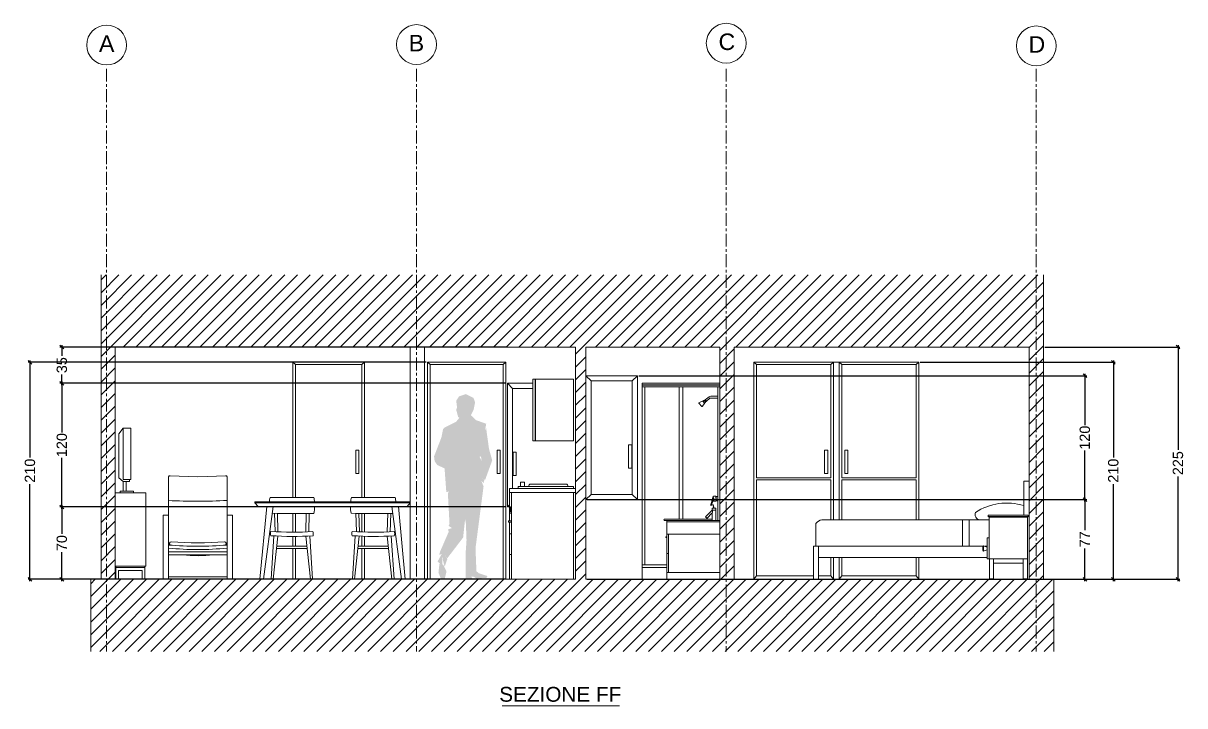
# Model space of a CAD drawing. Header units: centimetres. Extents: x 5667 to 17750, y 274 to 6203.
# Drawn here: x 12667 to 13793, y 5541 to 6203 of the extents above; entities that cross this region are included whole.
import ezdxf

# ---------------------------------------------------------------- set-up
doc = ezdxf.new("R2010")
doc.units = ezdxf.units.CM
doc.header["$MEASUREMENT"] = 0
doc.linetypes.add('CENTERX2', pattern=[4, 2.5, -0.5, 0.5, -0.5])
doc.layers.get('0').update_dxf_attribs({"lineweight": 18})
for name, color, linetype, lineweight in [('A-DOOR-FULL', 4, 'Continuous', 9), ('A-FURN', 8, 'Continuous', 9), ('A-GLAZ-FULL', 140, 'Continuous', 9), ('A-WALL-FULL', 7, 'Continuous', 20), ('FIGURE_PERSONE', 252, 'Continuous', 0), ('G-ANNO-DIM', 3, 'Continuous', 9)]:
    doc.layers.add(name, color=color, linetype=linetype, lineweight=lineweight)
doc.styles.add('ARIAL', font='arial.ttf')
doc.styles.add('underline', font='arial.ttf')
doc.dimstyles.new('TICK_36', dxfattribs={"dimtxt": 10, "dimasz": 3.6, "dimexe": 1.8, "dimexo": 1.2, "dimgap": 1.8, "dimtad": 0, "dimdec": 0, "dimzin": 0, "dimdsep": 46, "dimtxsty": 'ARIAL', "dimblk": 'OBLIQUE', "dimcen": 1.8, "dimdle": 1.8, "dimclrd": 256, "dimclrt": 256, "dimadec": 0, "dimazin": 0, "dimtfac": 1, "dimtdec": 0, "dimtmove": 1, "dimatfit": 3, "dimldrblk": 'OPEN90', "dimfxl": 1, "dimtolj": 1, "dimtzin": 0, "dimarcsym": 0})

# ---------------------------------------------------------------- blocks, each defined once
blk = doc.blocks.new('_Oblique')
at = {"color": 0, "linetype": 'ByBlock', "lineweight": -2}
blk.add_line((-0.5, -0.5), (0.5, 0.5), dxfattribs=at)
blk = doc.blocks.new('*D43')
at = {"layer": 'Defpoints', "color": 0, "transparency": 16777216}
for p in [(13136.1, 5853.7), (12704.1, 5733.7), (13136.1, 5733.7)]:
    blk.add_point(p, dxfattribs=at)
at = {"layer": 'G-ANNO-DIM', "lineweight": -2, "transparency": 16777216}
for p, q in [((12704.1, 5855.5), (12704.1, 5806)), ((12704.1, 5731.9), (12704.1, 5781.3))]:
    blk.add_line(p, q, dxfattribs=at)
at = {"layer": 'G-ANNO-DIM', "color": 0, "lineweight": -2, "transparency": 16777216}
for p, q in [((13134.9, 5853.7), (12702.3, 5853.7)), ((13134.9, 5733.7), (12702.3, 5733.7))]:
    blk.add_line(p, q, dxfattribs=at)
at = {"layer": 'G-ANNO-DIM', "lineweight": -2, "transparency": 16777216, "xscale": 3.6, "yscale": 3.6, "zscale": 3.6}
for p, rotation in [((12704.1, 5853.7), 90), ((12704.1, 5733.7), 270)]:
    blk.add_blockref('_Oblique', p, dxfattribs=dict(at, rotation=rotation))
at = {"layer": 'G-ANNO-DIM', "transparency": 16777216, "insert": (12704.1, 5793.7), "char_height": 10, "attachment_point": 5, "rotation": 90, "style": 'ARIAL'}
blk.add_mtext('\\A1;120', dxfattribs=at)
blk = doc.blocks.new('_Open90')
at = {"color": 0, "linetype": 'ByBlock', "lineweight": -2}
for p, q in [((0, 0), (-1, 0)), ((-0.5, 0.5), (0, 0)), ((0, 0), (-0.5, -0.5))]:
    blk.add_line(p, q, dxfattribs=at)
blk = doc.blocks.new('*D44')
at = {"layer": 'Defpoints', "color": 0, "transparency": 16777216}
for p in [(13058.6, 5874), (12673.2, 5663.7), (13058.6, 5663.7)]:
    blk.add_point(p, dxfattribs=at)
at = {"layer": 'G-ANNO-DIM', "color": 0, "lineweight": -2, "transparency": 16777216}
for p, q in [((13057.4, 5874), (12671.4, 5874)), ((13057.4, 5663.7), (12671.4, 5663.7))]:
    blk.add_line(p, q, dxfattribs=at)
at = {"layer": 'G-ANNO-DIM', "lineweight": -2, "transparency": 16777216}
for p, q in [((12673.2, 5875.8), (12673.2, 5781.8)), ((12673.2, 5661.9), (12673.2, 5755.9))]:
    blk.add_line(p, q, dxfattribs=at)
at = {"layer": 'G-ANNO-DIM', "lineweight": -2, "transparency": 16777216, "xscale": 3.6, "yscale": 3.6, "zscale": 3.6}
for p, rotation in [((12673.2, 5874), 90), ((12673.2, 5663.7), 270)]:
    blk.add_blockref('_Oblique', p, dxfattribs=dict(at, rotation=rotation))
at = {"layer": 'G-ANNO-DIM', "transparency": 16777216, "insert": (12673.2, 5768.9), "char_height": 10, "attachment_point": 5, "rotation": 90, "style": 'ARIAL'}
blk.add_mtext('\\A1;210', dxfattribs=at)
blk = doc.blocks.new('*D45')
at = {"layer": 'Defpoints', "color": 0, "transparency": 16777216}
for p in [(13262.1, 5860.9), (13262.1, 5740.9), (13695.8, 5740.9)]:
    blk.add_point(p, dxfattribs=at)
at = {"layer": 'G-ANNO-DIM', "color": 0, "lineweight": -2, "transparency": 16777216}
for p, q in [((13263.3, 5860.9), (13697.6, 5860.9)), ((13263.3, 5740.9), (13697.6, 5740.9))]:
    blk.add_line(p, q, dxfattribs=at)
at = {"layer": 'G-ANNO-DIM', "lineweight": -2, "transparency": 16777216}
for p, q in [((13695.8, 5862.7), (13695.8, 5813.2)), ((13695.8, 5739.1), (13695.8, 5788.5))]:
    blk.add_line(p, q, dxfattribs=at)
at = {"layer": 'G-ANNO-DIM', "lineweight": -2, "transparency": 16777216, "xscale": 3.6, "yscale": 3.6, "zscale": 3.6}
for p, rotation in [((13695.8, 5860.9), 90), ((13695.8, 5740.9), 270)]:
    blk.add_blockref('_Oblique', p, dxfattribs=dict(at, rotation=rotation))
at = {"layer": 'G-ANNO-DIM', "transparency": 16777216, "insert": (13695.8, 5800.9), "char_height": 10, "attachment_point": 5, "rotation": 90, "style": 'ARIAL'}
blk.add_mtext('\\A1;120', dxfattribs=at)
blk = doc.blocks.new('*D46')
at = {"layer": 'Defpoints', "color": 0, "transparency": 16777216}
for p in [(13534.8, 5874), (13534.8, 5663.7), (13723.4, 5663.7)]:
    blk.add_point(p, dxfattribs=at)
at = {"layer": 'G-ANNO-DIM', "color": 0, "lineweight": -2, "transparency": 16777216}
for p, q in [((13536, 5874), (13725.2, 5874)), ((13536, 5663.7), (13725.2, 5663.7))]:
    blk.add_line(p, q, dxfattribs=at)
at = {"layer": 'G-ANNO-DIM', "lineweight": -2, "transparency": 16777216}
for p, q in [((13723.4, 5875.8), (13723.4, 5781.8)), ((13723.4, 5661.9), (13723.4, 5755.9))]:
    blk.add_line(p, q, dxfattribs=at)
at = {"layer": 'G-ANNO-DIM', "lineweight": -2, "transparency": 16777216, "xscale": 3.6, "yscale": 3.6, "zscale": 3.6}
for p, rotation in [((13723.4, 5874), 90), ((13723.4, 5663.7), 270)]:
    blk.add_blockref('_Oblique', p, dxfattribs=dict(at, rotation=rotation))
at = {"layer": 'G-ANNO-DIM', "transparency": 16777216, "insert": (13723.4, 5768.9), "char_height": 10, "attachment_point": 5, "rotation": 90, "style": 'ARIAL'}
blk.add_mtext('\\A1;210', dxfattribs=at)
blk = doc.blocks.new('*D47')
at = {"layer": 'Defpoints', "color": 0, "transparency": 16777216}
for p in [(13212.1, 5740.9), (13212.1, 5663.7), (13695.8, 5663.7)]:
    blk.add_point(p, dxfattribs=at)
at = {"layer": 'G-ANNO-DIM', "lineweight": -2, "transparency": 16777216}
for p, q in [((13695.8, 5742.7), (13695.8, 5711.2)), ((13695.8, 5661.9), (13695.8, 5693.4))]:
    blk.add_line(p, q, dxfattribs=at)
at = {"layer": 'G-ANNO-DIM', "color": 0, "lineweight": -2, "transparency": 16777216}
for p, q in [((13213.3, 5740.9), (13697.6, 5740.9)), ((13213.3, 5663.7), (13697.6, 5663.7))]:
    blk.add_line(p, q, dxfattribs=at)
at = {"layer": 'G-ANNO-DIM', "lineweight": -2, "transparency": 16777216, "xscale": 3.6, "yscale": 3.6, "zscale": 3.6}
for p, rotation in [((13695.8, 5740.9), 90), ((13695.8, 5663.7), 270)]:
    blk.add_blockref('_Oblique', p, dxfattribs=dict(at, rotation=rotation))
at = {"layer": 'G-ANNO-DIM', "transparency": 16777216, "insert": (13695.8, 5702.3), "char_height": 10, "attachment_point": 5, "rotation": 90, "style": 'ARIAL'}
blk.add_mtext('\\A1;77', dxfattribs=at)
blk = doc.blocks.new('*D48')
at = {"layer": 'Defpoints', "color": 0, "transparency": 16777216}
for p in [(12704.1, 5888.7), (13136.1, 5888.7), (13136.1, 5853.7)]:
    blk.add_point(p, dxfattribs=at)
at = {"layer": 'G-ANNO-DIM', "lineweight": -2, "transparency": 16777216}
for p, q in [((12704.1, 5890.5), (12704.1, 5880.2)), ((12704.1, 5851.9), (12704.1, 5862.2))]:
    blk.add_line(p, q, dxfattribs=at)
at = {"layer": 'G-ANNO-DIM', "color": 0, "lineweight": -2, "transparency": 16777216}
for p, q in [((13134.9, 5888.7), (12702.3, 5888.7)), ((13134.9, 5853.7), (12702.3, 5853.7))]:
    blk.add_line(p, q, dxfattribs=at)
at = {"layer": 'G-ANNO-DIM', "lineweight": -2, "transparency": 16777216, "xscale": 3.6, "yscale": 3.6, "zscale": 3.6}
for p, rotation in [((12704.1, 5888.7), 90), ((12704.1, 5853.7), 270)]:
    blk.add_blockref('_Oblique', p, dxfattribs=dict(at, rotation=rotation))
at = {"layer": 'G-ANNO-DIM', "transparency": 16777216, "insert": (12704.1, 5871.2), "char_height": 10, "attachment_point": 5, "rotation": 90, "style": 'ARIAL'}
blk.add_mtext('\\A1;35', dxfattribs=at)
blk = doc.blocks.new('*D49')
at = {"layer": 'Defpoints', "color": 0, "transparency": 16777216}
for p in [(13136.1, 5733.7), (12704.1, 5663.7), (13136.1, 5663.7)]:
    blk.add_point(p, dxfattribs=at)
at = {"layer": 'G-ANNO-DIM', "color": 0, "lineweight": -2, "transparency": 16777216}
for p, q in [((13134.9, 5733.7), (12702.3, 5733.7)), ((13134.9, 5663.7), (12702.3, 5663.7))]:
    blk.add_line(p, q, dxfattribs=at)
at = {"layer": 'G-ANNO-DIM', "lineweight": -2, "transparency": 16777216}
for p, q in [((12704.1, 5735.5), (12704.1, 5707.6)), ((12704.1, 5661.9), (12704.1, 5689.8))]:
    blk.add_line(p, q, dxfattribs=at)
at = {"layer": 'G-ANNO-DIM', "lineweight": -2, "transparency": 16777216, "xscale": 3.6, "yscale": 3.6, "zscale": 3.6}
for p, rotation in [((12704.1, 5733.7), 90), ((12704.1, 5663.7), 270)]:
    blk.add_blockref('_Oblique', p, dxfattribs=dict(at, rotation=rotation))
at = {"layer": 'G-ANNO-DIM', "transparency": 16777216, "insert": (12704.1, 5698.7), "char_height": 10, "attachment_point": 5, "rotation": 90, "style": 'ARIAL'}
blk.add_mtext('\\A1;70', dxfattribs=at)
blk = doc.blocks.new('*D50')
at = {"layer": 'Defpoints', "color": 0, "transparency": 16777216}
for p in [(13655.7, 5888.7), (13786.1, 5888.7), (13655.7, 5663.7)]:
    blk.add_point(p, dxfattribs=at)
at = {"layer": 'G-ANNO-DIM', "lineweight": -2, "transparency": 16777216}
for p, q in [((13786.1, 5890.5), (13786.1, 5789.1)), ((13786.1, 5661.9), (13786.1, 5763.2))]:
    blk.add_line(p, q, dxfattribs=at)
at = {"layer": 'G-ANNO-DIM', "color": 0, "lineweight": -2, "transparency": 16777216}
for p, q in [((13656.9, 5888.7), (13787.9, 5888.7)), ((13656.9, 5663.7), (13787.9, 5663.7))]:
    blk.add_line(p, q, dxfattribs=at)
at = {"layer": 'G-ANNO-DIM', "lineweight": -2, "transparency": 16777216, "xscale": 3.6, "yscale": 3.6, "zscale": 3.6}
for p, rotation in [((13786.1, 5888.7), 90), ((13786.1, 5663.7), 270)]:
    blk.add_blockref('_Oblique', p, dxfattribs=dict(at, rotation=rotation))
at = {"layer": 'G-ANNO-DIM', "transparency": 16777216, "insert": (13786.1, 5776.2), "char_height": 10, "attachment_point": 5, "rotation": 90, "style": 'ARIAL'}
blk.add_mtext('\\A1;225', dxfattribs=at)
blk = doc.blocks.new('pensile vista laterale')
at = {"layer": 'A-FURN'}
for p, q in [((2979.2, 1307.4), (2979.2, 1247.4)), ((2981.2, 1307.4), (2979.2, 1307.4)), ((2981.2, 1247.4), (2981.2, 1307.4)), ((2979.2, 1247.4), (2981.2, 1247.4))]:
    blk.add_line(p, q, dxfattribs=at)
blk.add_lwpolyline([(2978.9, 1307.4), (2941.9, 1307.4), (2941.9, 1247.4), (2978.9, 1247.4), (2978.9, 1307.4)], dxfattribs=at)

msp = doc.modelspace()

# ---------------------------------------------------------------- hatches: boundary and pattern name
at = {"layer": 'A-WALL-FULL'}
h = msp.add_hatch(dxfattribs=at)
h.set_pattern_fill('ANSI31', color=0, scale=70)
h.set_pattern_definition([(45, (7764.8565, 1582.987), (-6.187184, 6.187184), [])])
h.paths.add_polyline_path([(13655.7, 5958.7), (12742.1, 5958.7), (12742.1, 5888.7), (12742.1, 5663.7), (12732.1, 5663.7), (12732.1, 5593.7), (13655.7, 5593.7), (13665.7, 5593.7), (13665.7, 5663.7), (13655.7, 5663.7)])
h.paths.add_polyline_path([(13202.1, 5888.7), (13202.1, 5663.7), (12755.7, 5663.7), (12755.7, 5888.7)], flags=16)
h.paths.add_polyline_path([(12997.6, 5874), (12997.6, 5742.9), (13027.3, 5742.9, -0.025686), (13027.9, 5738.6), (13041.7, 5738.6), (13041.7, 5737.6), (13041.7, 5737.6), (13041.7, 5737.6), (13038.7, 5734.3), (13024.1, 5734.3), (13025, 5727.4, -0.000108), (13022.9, 5727.4), (13022.3, 5709.7, 0.002969), (13026.4, 5709.9, -0.163292), (13026.4, 5705.8, -0.005042), (13019.6, 5705.4), (13020.8, 5693.4), (12991, 5693.4), (12992.3, 5705.5, -0.005), (12985.5, 5705.9, -0.163098), (12985.5, 5710, 0.002994), (12989.6, 5709.8), (12989.1, 5727.6, -0.000225), (12984.6, 5727.6, -0.048034), (12983.8, 5734.3), (12965.9, 5734.3), (12949.2, 5734.3, -0.041559), (12948.5, 5727.4, -0.000222), (12944, 5727.4), (12943.5, 5709.7, 0.002969), (12947.5, 5709.9, -0.163292), (12947.6, 5705.8, -0.002218), (12944.6, 5705.6), (12947.2, 5663.7), (12945.1, 5663.7), (12942, 5693.4), (12912.2, 5693.4), (12913.4, 5705.5, -0.004972), (12906.7, 5705.9, -0.158926), (12906.6, 5710, 0.003033), (12910.8, 5709.8), (12910.2, 5727.6, -0.000112), (12908, 5727.6), (12908.9, 5734.3), (12894.3, 5734.3), (12891.3, 5737.6), (12891.3, 5738.6), (12905.2, 5738.6, -0.030615), (12905.9, 5742.9), (12928.1, 5742.9), (12928.1, 5874)], flags=0)
h.paths.add_polyline_path([(13058.6, 5874), (13134.6, 5874), (13132, 5872), (13061.2, 5872)], flags=0)
h.paths.add_polyline_path([(12989, 5788.9), (12992, 5788.9), (12992, 5766.3), (12989, 5766.3)], flags=0)
h.paths.add_polyline_path([(12864.3, 5763), (12864.3, 5725.9), (12869.5, 5725.9), (12869.5, 5663.7), (12864.3, 5663.7), (12864.3, 5663.8), (12835.9, 5663.8), (12807.5, 5663.8), (12807.5, 5663.7), (12802.3, 5663.7), (12802.3, 5725.9), (12807.5, 5725.9), (12807.5, 5763, -0.324917), (12808.7, 5764), (12835.9, 5762.9), (12862.7, 5764, -0.399411)], flags=0)
h.paths.add_polyline_path([(13136.1, 5853.7), (13142.1, 5853.7), (13142.1, 5797.7), (13202.1, 5797.7), (13202.1, 5735.7), (13142.1, 5735.7), (13142.1, 5733.7), (13136.1, 5733.7)], flags=0)
h.paths.add_polyline_path([(13193.7, 5747.7), (13193.7, 5751.1), (13193.7, 5753.3), (13193.7, 5755.2), (13193.7, 5756.7), (13197.6, 5756.7), (13197.6, 5755.2), (13197.6, 5753.3), (13197.6, 5749.9), (13197.6, 5747.7)], flags=0)
h.paths.add_polyline_path([(12770.9, 5810), (12770.9, 5760.4), (12769.6, 5760.4), (12769.6, 5758.3), (12766.6, 5758.3), (12766.6, 5748.9), (12773.5, 5748.9), (12773.5, 5747.4), (12785.6, 5747.4), (12785.6, 5676.4), (12784.7, 5676.4), (12784.7, 5663.7), (12782, 5663.7), (12782, 5672.2), (12759.1, 5672.2), (12759.1, 5663.7), (12756.5, 5663.7), (12756.5, 5675.2), (12756.5, 5676.4), (12755.7, 5676.4), (12755.7, 5747.4), (12760.5, 5747.4), (12760.5, 5748.9), (12763.5, 5748.9), (12763.5, 5758.3), (12759.3, 5762), (12759.3, 5804.6), (12763.7, 5810)], flags=0)
h.paths.add_polyline_path([(13126, 5788.9), (13129, 5788.9), (13129, 5766.3), (13126, 5766.3)], flags=0)
h.paths.add_polyline_path([(13141.6, 5786.8), (13144.6, 5786.8), (13144.6, 5764.2), (13141.6, 5764.2)], flags=0)
h.paths.add_polyline_path([(12862.9, 5696.7, -0.018851), (12835.9, 5695.7, -0.01885), (12808.9, 5696.7, -0.712478), (12809.9, 5699.8, 0.040847), (12861.9, 5700, -0.672224)], flags=0)
h.paths.add_polyline_path([(12864.3, 5690.2), (12864.3, 5687.4), (12851.1, 5687.4, -0.061076), (12821.1, 5687.4), (12807.5, 5687.4), (12807.5, 5690.2)], flags=0)
h.paths.add_polyline_path([(13212.1, 5888.7), (13341.8, 5888.7), (13341.8, 5663.7), (13266.8, 5663.7), (13212.1, 5663.7)], flags=16)
h.paths.add_polyline_path([(13212.1, 5860.9), (13262.1, 5860.9), (13262.1, 5740.9), (13212.1, 5740.9)], flags=0)
h.paths.add_polyline_path([(13217.1, 5855.9), (13257.1, 5855.9), (13257.1, 5745.9), (13217.1, 5745.9)], flags=0)
h.paths.add_polyline_path([(13266.8, 5853.7), (13341.8, 5853.7), (13341.8, 5663.7), (13290.7, 5663.7), (13290.7, 5675), (13266.8, 5675)], flags=0)
h.paths.add_polyline_path([(13339.9, 5850.3), (13339.9, 5720.6), (13341.8, 5720.6), (13341.8, 5670.2), (13292.2, 5670.2), (13292.2, 5707.2), (13341.8, 5707.2), (13341.8, 5720.6), (13291.8, 5720.6), (13291.8, 5721.9), (13302.5, 5721.9), (13302.5, 5850.3)], flags=0)
h.paths.add_polyline_path([(13253.5, 5794), (13256.6, 5794), (13256.6, 5771.4), (13253.5, 5771.4)], flags=0)
h.paths.add_polyline_path([(13324.8, 5836.2, -0.385396), (13325.8, 5836.1, -0.561751), (13326.8, 5836.8), (13327.3, 5837.3, -0.415148), (13327.8, 5837.7), (13328.9, 5836.3), (13332.7, 5839.3), (13332.9, 5839.3, 0.00937), (13332.4, 5839.1), (13328.9, 5836.3, -0.41828), (13328.4, 5835.9), (13327.9, 5835.4, -0.573728), (13326.9, 5834.7, -0.330824), (13327, 5834), (13324.6, 5830.8), (13321.5, 5834.6)], flags=0)
h.paths.add_polyline_path([(13355.7, 5888.7), (13641.7, 5888.7), (13641.7, 5663.7), (13641.6, 5663.7), (13635.3, 5663.7), (13578.7, 5663.7), (13355.7, 5663.7)], flags=16)
h.paths.add_polyline_path([(13338.3, 5739.9), (13338.3, 5739.6), (13338.3, 5739.6)], flags=0)
h.paths.add_polyline_path([(13336, 5742.1), (13336, 5742.1), (13336, 5742), (13336, 5741.9), (13336.1, 5741.9), (13336.2, 5741.5), (13336.2, 5741.1), (13336.2, 5741), (13336.2, 5740.9), (13336.2, 5740.9), (13336.2, 5740.8), (13336.2, 5740.7), (13336.2, 5740.7), (13336.2, 5740.6), (13336.2, 5740.2), (13335.9, 5740.1), (13335.8, 5740), (13335.8, 5740), (13335.7, 5740), (13335.7, 5740), (13335.6, 5739.9), (13335.6, 5739.9), (13335.5, 5739.9), (13335.5, 5739.8), (13335.4, 5739.8), (13335.4, 5739.8), (13335.3, 5739.7), (13335.3, 5739.7), (13335.2, 5739.7), (13335.2, 5739.6), (13335.1, 5739.6), (13335.1, 5739.5), (13335, 5739.4), (13335, 5739.4), (13334.9, 5739.3), (13334.8, 5739.2), (13334.8, 5739.1), (13334.7, 5739.1), (13334.7, 5739), (13334.6, 5738.9), (13334.6, 5738.8), (13334.6, 5738.7), (13334.5, 5738.6), (13334.5, 5738.5), (13334.5, 5738.4), (13334.4, 5738.3), (13334.4, 5738.2), (13334.4, 5738), (13334.2, 5737.6), (13334.1, 5737.1), (13334, 5736.7), (13333.9, 5736.5), (13333.9, 5736.4), (13333.8, 5736.3), (13333.8, 5736.2), (13333.8, 5736.1), (13333.7, 5736), (13333.7, 5735.9), (13333.7, 5735.8), (13333.7, 5735.8), (13333.7, 5735.7), (13333.6, 5735.6), (13333.6, 5735.6), (13333.6, 5735.6), (13333.6, 5735.5), (13333.6, 5735.5), (13333.6, 5735.5), (13333.3, 5735.3), (13333.4, 5735.8), (13333.5, 5736.5), (13333.7, 5737.3), (13333.9, 5738.1), (13334.1, 5738.7), (13334.3, 5739.3), (13334.5, 5739.9), (13334.5, 5740.2), (13334.6, 5740.5), (13334.7, 5740.8), (13334.9, 5741.5), (13335, 5741.9), (13335.1, 5742.1), (13335.1, 5742.3), (13335.2, 5742.4), (13335.2, 5742.5), (13335.2, 5742.5), (13335.3, 5742.6), (13335.3, 5742.6), (13335.3, 5742.6), (13335.3, 5742.6), (13335.3, 5742.7), (13335.3, 5742.7), (13335.5, 5742.9), (13335.9, 5742.3)], flags=0)
h.paths.add_polyline_path([(13374.8, 5874), (13452, 5874), (13454.8, 5874), (13457.5, 5874), (13534.8, 5874), (13534.8, 5724.6), (13592.5, 5724.6, -0.45835), (13588.6, 5732, -0.219994), (13635.3, 5738.7), (13635.3, 5718.7), (13641.6, 5718.7), (13641.6, 5716.8), (13641.6, 5663.7), (13608.6, 5663.7), (13608.6, 5668.4), (13606.8, 5668.4), (13606.8, 5688.1), (13534.8, 5688.1), (13534.8, 5663.7), (13532.2, 5666.9), (13460.1, 5666.9), (13457.5, 5663.7), (13457.5, 5688.1), (13452, 5688.1), (13452, 5663.7), (13449.5, 5666.9), (13440.5, 5666.9), (13440.5, 5663.7), (13433.9, 5663.7), (13433.9, 5666.9), (13377.4, 5666.9), (13374.8, 5663.7)], flags=0)
h.paths.add_polyline_path([(13377.4, 5872), (13449.5, 5872), (13449.5, 5761.9), (13377.4, 5761.9)], flags=0)
h.paths.add_polyline_path([(13334.5, 5730.6), (13334.5, 5730.6), (13334.5, 5730.6, -0.098491)], flags=0)
edge = h.paths.add_edge_path(flags=0)
edge.add_ellipse((13331.7, 5729.2), major_axis=(-0.2, 3.28), ratio=0.937727, start_angle=238.5202, end_angle=292.3019)
edge.add_line((13334.5, 5727.8), (13334.5, 5727.5))
edge.add_arc((13334.4, 5727.5), 0.0996, 0, 135)
edge.add_line((13334.3, 5727.6), (13329.5, 5722.8))
edge.add_line((13329.5, 5722.8), (13328.1, 5724.2))
edge.add_line((13328.1, 5724.2), (13334.5, 5730.5))
h.paths.add_polyline_path([(13335.1, 5735.8), (13335.6, 5735.9), (13336.5, 5732.6), (13336, 5732.6)], flags=0)
h.paths.add_polyline_path([(13460.1, 5872), (13532.2, 5872), (13532.2, 5761.9), (13460.1, 5761.9)], flags=0)
h.paths.add_polyline_path([(13443.4, 5788.9), (13446.5, 5788.9), (13446.5, 5766.3), (13443.4, 5766.3)], flags=0)
h.paths.add_polyline_path([(13463.1, 5788.9), (13466.1, 5788.9), (13466.1, 5766.3), (13463.1, 5766.3)], flags=0)
h.paths.add_polyline_path([(13606.8, 5714.1), (13608.6, 5714.1), (13608.6, 5692.5), (13606.8, 5692.5)], flags=0)
at = {"layer": 'FIGURE_PERSONE'}
h = msp.add_hatch(color=8, dxfattribs=at)
h.paths.add_polyline_path([(13103.2, 5827.7), (13104.7, 5835.2), (13103.1, 5839.5), (13095.8, 5843.2), (13089.1, 5840.9), (13086.4, 5836.8), (13087.2, 5830.3), (13086.4, 5827.9), (13088.3, 5820.9), (13089.6, 5820.3), (13086.3, 5816.4), (13075.2, 5810.8), (13073.6, 5809), (13072, 5801), (13064.9, 5782.7), (13065.5, 5778.2), (13067.9, 5774.5), (13075.1, 5771.1), (13076.8, 5748.1), (13079.6, 5748.7), (13078.3, 5747.3), (13079.9, 5717.4), (13079, 5715.5), (13082.2, 5713.3), (13078.2, 5711.8), (13079.3, 5710.1), (13070.8, 5690.5), (13069.9, 5687.3), (13072.4, 5688.2), (13068.3, 5680.8), (13071.3, 5678.1), (13070.1, 5678.5), (13069.2, 5670), (13071.4, 5664.6), (13075.2, 5663.7), (13077, 5671.1), (13073.9, 5677.7), (13073, 5678), (13072.7, 5685.3), (13075.2, 5675.8), (13077.7, 5683), (13075.5, 5687.3), (13077.5, 5683.7), (13093.1, 5704.1), (13095, 5721.9), (13095.8, 5717.4), (13096.4, 5701.4), (13095.4, 5686.9), (13095.6, 5666.2), (13095.2, 5663.8), (13101.9, 5664.6), (13101, 5666), (13103.3, 5666), (13106.4, 5664.3), (13116.1, 5665.1), (13116.6, 5666.8), (13108.5, 5669.4), (13106, 5671.3), (13105.1, 5693.7), (13112.9, 5753.6), (13110.7, 5759.2), (13112.8, 5756.8), (13113.8, 5760.4), (13111.2, 5761.1), (13113.9, 5760.5), (13113.8, 5760.4), (13114.5, 5760.2), (13121.3, 5778.9), (13118.2, 5790), (13115.4, 5810.1), (13114.3, 5808), (13115.5, 5814.4), (13105.4, 5818), (13100.6, 5822.7)])
h.paths.add_polyline_path([(13109.1, 5782.3), (13110.4, 5782.8), (13111, 5778.6)], flags=16)

# ---------------------------------------------------------------- linework, layer by layer
at = {"layer": 'A-DOOR-FULL'}
for p, q in [((12928.1, 5874), (12928.1, 5742.9)), ((12928.1, 5874), (12928.1, 5742.9)), ((12928.1, 5874), (12997.6, 5874)), ((12928.1, 5874), (12930.7, 5872)), ((12930.7, 5872), (12930.7, 5742.9)), ((12930.7, 5872), (12995, 5872)), ((12995, 5872), (12997.6, 5874)), ((12995, 5872), (12995, 5742.9)), ((12997.6, 5874), (12997.6, 5742.9)), ((12997.6, 5874), (12997.6, 5742.9)), ((13058.6, 5874), (13058.6, 5663.7)), ((13058.6, 5874), (13134.6, 5874)), ((13061.2, 5872), (13058.6, 5874)), ((13061.2, 5872), (13061.2, 5663.7)), ((13061.2, 5872), (13132, 5872)), ((13132, 5872), (13134.6, 5874)), ((13132, 5872), (13132, 5663.7)), ((13134.6, 5874), (13134.6, 5663.7)), ((13374.8, 5874), (13374.8, 5663.7)), ((13374.8, 5874), (13452, 5874)), ((13377.4, 5872), (13374.8, 5874)), ((13377.4, 5872), (13377.4, 5761.9)), ((13377.4, 5872), (13449.5, 5872)), ((13449.5, 5872), (13452, 5874)), ((13449.5, 5872), (13449.5, 5761.9)), ((13454.8, 5874), (13452, 5874)), ((13452, 5874), (13452, 5721.1)), ((13457.5, 5874), (13454.8, 5874)), ((13457.5, 5874), (13457.5, 5721.1)), ((13457.5, 5874), (13534.8, 5874)), ((13457.5, 5874), (13460.1, 5872)), ((13460.1, 5872), (13460.1, 5761.9)), ((13460.1, 5872), (13532.2, 5872)), ((13532.2, 5872), (13534.8, 5874)), ((13532.2, 5872), (13532.2, 5761.9)), ((13534.8, 5874), (13534.8, 5721.1)), ((13377.4, 5761.9), (13449.5, 5761.9)), ((13377.4, 5759.9), (13377.4, 5666.9)), ((13449.5, 5759.9), (13377.4, 5759.9)), ((13449.5, 5759.9), (13449.5, 5721.1)), ((13460.1, 5761.9), (13532.2, 5761.9)), ((13460.1, 5759.9), (13460.1, 5721.1)), ((13532.2, 5759.9), (13460.1, 5759.9)), ((13532.2, 5759.9), (13532.2, 5721.1)), ((12928.1, 5727.5), (12928.1, 5709.4)), ((12928.1, 5727.5), (12928.1, 5709.4)), ((12930.7, 5727.4), (12930.7, 5709.4)), ((12995, 5727.5), (12995, 5709.6)), ((12997.6, 5727.5), (12997.6, 5709.5)), ((12997.6, 5727.5), (12997.6, 5709.5)), ((12928.1, 5705.2), (12928.1, 5695.6)), ((12928.1, 5705.2), (12928.1, 5695.6)), ((12930.7, 5705.2), (12930.7, 5695.6)), ((12995, 5705.4), (12995, 5695.6)), ((12997.6, 5705.3), (12997.6, 5695.6)), ((12997.6, 5705.3), (12997.6, 5695.6)), ((12928.1, 5693.4), (12928.1, 5663.7)), ((12928.1, 5693.4), (12928.1, 5663.7)), ((12930.7, 5693.4), (12930.7, 5663.7)), ((12995, 5693.4), (12995, 5663.7)), ((12997.6, 5693.4), (12997.6, 5663.7)), ((12997.6, 5693.4), (12997.6, 5663.7)), ((13449.5, 5684.7), (13449.5, 5666.9)), ((13452, 5684.7), (13452, 5663.7)), ((13457.5, 5684.7), (13457.5, 5663.7)), ((13460.1, 5684.7), (13460.1, 5666.9)), ((13532.2, 5684.7), (13532.2, 5666.9)), ((13534.8, 5684.7), (13534.8, 5663.7)), ((13377.4, 5666.9), (13374.8, 5663.7)), ((13432.7, 5666.9), (13377.4, 5666.9)), ((13449.5, 5666.9), (13437.7, 5666.9)), ((13449.5, 5666.9), (13452, 5663.7)), ((13460.1, 5666.9), (13457.5, 5663.7)), ((13532.2, 5666.9), (13460.1, 5666.9)), ((13532.2, 5666.9), (13534.8, 5663.7))]:
    msp.add_line(p, q, dxfattribs=at)
at = {"layer": 'A-FURN'}
for p, q in [((13202.1, 5733.7), (13202.1, 5853.7)), ((13266.8, 5852), (13341.8, 5852)), ((13266.8, 5851.7), (13341.8, 5851.7)), ((13266.8, 5850.3), (13341.8, 5850.3)), ((13266.8, 5850.3), (13341.8, 5850.3)), ((13269.3, 5677.6), (13269.3, 5850.3)), ((13302.5, 5721.9), (13302.5, 5850.3)), ((13306.1, 5721.9), (13306.1, 5850.3)), ((13339.9, 5720.6), (13339.9, 5850.3)), ((12763.7, 5810), (12759.3, 5804.6)), ((12759.3, 5804.6), (12759.3, 5762)), ((12992, 5788.9), (12989, 5788.9)), ((12989, 5788.9), (12989, 5766.3)), ((12992, 5766.3), (12992, 5788.9)), ((13129, 5788.9), (13126, 5788.9)), ((13126, 5788.9), (13126, 5766.3)), ((13129, 5766.3), (13129, 5788.9)), ((13256.6, 5794), (13253.5, 5794)), ((13253.5, 5794), (13253.5, 5771.4)), ((13256.6, 5771.4), (13256.6, 5794)), ((13446.5, 5788.9), (13443.4, 5788.9)), ((13443.4, 5788.9), (13443.4, 5766.3)), ((13446.5, 5766.3), (13446.5, 5788.9)), ((13463.1, 5788.9), (13466.1, 5788.9)), ((13463.1, 5766.3), (13463.1, 5788.9)), ((13466.1, 5788.9), (13466.1, 5766.3)), ((13141.6, 5786.8), (13144.6, 5786.8)), ((13141.6, 5764.2), (13141.6, 5786.8)), ((13144.6, 5786.8), (13144.6, 5764.2)), ((12989, 5766.3), (12992, 5766.3)), ((13126, 5766.3), (13129, 5766.3)), ((13253.5, 5771.4), (13256.6, 5771.4)), ((13443.4, 5766.3), (13446.5, 5766.3)), ((13466.1, 5766.3), (13463.1, 5766.3)), ((12763.5, 5758.3), (12763.5, 5748.9)), ((12766.6, 5758.3), (12766.6, 5748.9)), ((13144.6, 5764.2), (13141.6, 5764.2)), ((13148.6, 5757.7), (13148.6, 5753.7)), ((13156.7, 5754.7), (13156.7, 5753.7)), ((13157.7, 5755.7), (13193.6, 5755.7)), ((13194.6, 5754.7), (13194.6, 5753.7)), ((13636.7, 5725.9), (13636.7, 5758.7)), ((13636.7, 5758.7), (13641.7, 5758.7)), ((12785.6, 5747.4), (12755.7, 5747.4)), ((12755.7, 5747.4), (12755.7, 5676.4)), ((12785.6, 5676.4), (12785.6, 5747.4)), ((13140.1, 5747.7), (13140.1, 5663.7)), ((13197.6, 5753.7), (13146.6, 5753.7)), ((13197.6, 5751.7), (13146.6, 5751.7)), ((13200.1, 5751.7), (13194.1, 5751.7)), ((13197.6, 5753.7), (13200.1, 5753.7)), ((13200.1, 5753.7), (13200.1, 5751.7)), ((13202.1, 5747.7), (13200.1, 5747.7)), ((13200.1, 5747.7), (13200.1, 5663.7)), ((12891.3, 5737.6), (13041.6, 5737.6)), ((12902.7, 5734.3), (12896.1, 5663.6)), ((12899.7, 5663.7), (12908.9, 5734.3)), ((13033.3, 5663.7), (13024.1, 5734.3)), ((13030.3, 5734.3), (13036.9, 5663.7)), ((13140.1, 5738.4), (13140.1, 5678.9)), ((13338.1, 5732.6), (13334.5, 5732.6)), ((13334.5, 5730.6), (13334.5, 5732.6)), ((13336, 5732.6), (13335.1, 5735.8)), ((13335.6, 5735.9), (13336.5, 5732.6)), ((13336.5, 5732.6), (13336, 5732.6)), ((13338.1, 5720.6), (13338.1, 5732.6)), ((12910.2, 5727.6), (12910.8, 5709.8)), ((12913.1, 5727.5), (12913.6, 5709.7)), ((12940.6, 5709.6), (12941.1, 5727.4)), ((12943.5, 5709.7), (12944, 5727.4)), ((12989.1, 5727.6), (12989.6, 5709.8)), ((12992, 5727.5), (12992.5, 5709.7)), ((13019.5, 5709.6), (13020, 5727.4)), ((13022.3, 5709.7), (13022.9, 5727.4)), ((13137.1, 5720.4), (13140.1, 5720.4)), ((13334.5, 5721.9), (13288.1, 5721.9)), ((13290.7, 5720.6), (13341.8, 5720.6)), ((13290.7, 5720.6), (13290.7, 5663.7)), ((13334.4, 5730.5), (13328.2, 5724.3)), ((13328.2, 5724.2), (13329.5, 5722.9)), ((13334.3, 5727.6), (13329.6, 5722.9)), ((13338.1, 5730.6), (13334.5, 5730.6)), ((13334.5, 5720.6), (13334.5, 5727.5)), ((13341.8, 5720.6), (13341.8, 5663.7)), ((13577.1, 5695.7), (13577.1, 5721.1)), ((13583.6, 5721.1), (13583.6, 5695.7)), ((13602, 5725.9), (13602, 5724.4)), ((13602, 5725.9), (13641, 5725.9)), ((13602, 5724.4), (13603, 5723.9)), ((13602, 5724.4), (13641, 5724.4)), ((13640.1, 5723.9), (13603, 5723.9)), ((13603, 5723.9), (13603, 5683.3)), ((13641, 5724.4), (13640.1, 5723.9)), ((13640.1, 5723.9), (13640.1, 5683.3)), ((13641, 5725.9), (13641, 5724.4)), ((13290.7, 5719.3), (13341.8, 5719.3)), ((12909.6, 5705.7), (12906.9, 5663.7)), ((12909, 5663.7), (12913.4, 5705.5)), ((12945.1, 5663.7), (12940.7, 5705.4)), ((12944.6, 5705.6), (12947.2, 5663.7)), ((12988.5, 5705.7), (12985.8, 5663.7)), ((12987.9, 5663.7), (12992.3, 5705.5)), ((13024, 5663.7), (13019.6, 5705.4)), ((13023.4, 5705.6), (13026.1, 5663.7)), ((13289.7, 5704.8), (13290.7, 5704.8)), ((13289.7, 5704.2), (13289.7, 5704.8)), ((13289.7, 5704.2), (13290.7, 5704.2)), ((13290.7, 5704.2), (13289.7, 5704.2)), ((13290.7, 5707.2), (13341.8, 5707.2)), ((13290.7, 5707.2), (13292.2, 5707.2)), ((13292.2, 5707.2), (13292.2, 5670.2)), ((13601, 5703.8), (13601, 5683.3)), ((13601, 5703.8), (13603, 5703.8)), ((12912.2, 5693.4), (12942, 5693.4)), ((12912.4, 5695.6), (12941.7, 5695.6)), ((12991, 5693.4), (13020.9, 5693.4)), ((12991.3, 5695.6), (13020.6, 5695.6)), ((13290.7, 5688.7), (13292.2, 5688.7)), ((13432.7, 5663.7), (13432.7, 5695.7)), ((13432.7, 5695.7), (13597.3, 5695.7)), ((13437.7, 5663.7), (13437.7, 5695.7)), ((13597, 5695.1), (13597.5, 5696)), ((13597, 5695.1), (13597, 5691.9)), ((13597, 5691.9), (13597.5, 5691)), ((13597.5, 5696), (13597.5, 5691)), ((13598.7, 5695.7), (13601, 5695.7)), ((12755.7, 5676.4), (12785.6, 5676.4)), ((12756.5, 5676.4), (12756.5, 5676.4)), ((12756.5, 5676.4), (12756.5, 5675.2)), ((12756.5, 5675.2), (12784.7, 5675.2)), ((12756.5, 5675.2), (12756.5, 5663.7)), ((12784.7, 5663.7), (12784.7, 5676.4)), ((12784.7, 5676.4), (12784.7, 5676.4)), ((12784.7, 5675.2), (12784.7, 5675.2)), ((13266.8, 5677.6), (13290.7, 5677.6)), ((13266.8, 5675), (13290.7, 5675)), ((13601, 5684.7), (13437.7, 5684.7)), ((13601, 5683.3), (13603, 5683.3)), ((13603, 5683.3), (13640.1, 5683.3)), ((13603.2, 5683.3), (13603.2, 5663.9)), ((13607.2, 5663.9), (13607.2, 5683.3)), ((13607.2, 5679.3), (13636.1, 5679.3)), ((13636.1, 5683.3), (13636.1, 5663.9)), ((13640.1, 5663.9), (13640.1, 5683.3)), ((12759.1, 5663.7), (12759.1, 5672.2)), ((12759.1, 5672.2), (12782, 5672.2)), ((12782, 5672.2), (12782, 5663.7)), ((12835.9, 5665.9), (12807.5, 5665.9)), ((12807.5, 5665.9), (12807.5, 5663.8)), ((12807.5, 5663.8), (12835.9, 5663.8)), ((12835.9, 5665.9), (12864.3, 5665.9)), ((12864.3, 5663.8), (12835.9, 5663.8)), ((12864.3, 5665.9), (12864.3, 5663.8)), ((13290.7, 5670.2), (13341.8, 5670.2)), ((13603.2, 5663.9), (13607.2, 5663.9)), ((13636.1, 5663.9), (13640.1, 5663.9)), ((12756.5, 5663.7), (12759.1, 5663.7)), ((12782, 5663.7), (12784.7, 5663.7)), ((12947.3, 5663.7), (12945.2, 5663.7)), ((13029.7, 5663.7), (13027.6, 5663.7)), ((13050.7, 5663.7), (13052.5, 5663.7)), ((13200.1, 5663.7), (13140.1, 5663.7)), ((13341.8, 5663.7), (13266.8, 5663.7)), ((13290.7, 5663.7), (13341.8, 5663.7)), ((13437.7, 5663.7), (13432.7, 5663.7)), ((13578.7, 5663.7), (13638.7, 5663.7)), ((13641.6, 5663.7), (13608.6, 5663.7))]:
    msp.add_line(p, q, dxfattribs=at)
for points in [[(13266.8, 5663.7), (13266.8, 5853.7), (13341.8, 5853.7), (13341.8, 5663.7)], [(13202.1, 5838.2), (13202.1, 5838.2)], [(13325.8, 5836.1), (13326.9, 5834.7)], [(13326.8, 5836.8), (13327.9, 5835.4)], [(13327.1, 5837.1), (13328.2, 5835.7)], [(13327.3, 5837.3), (13328.4, 5835.9)], [(13327.8, 5837.7), (13328.9, 5836.3)], [(13160.7, 5798.7), (13160.7, 5800.7)], [(12769.6, 5760.4), (12769.6, 5758.3), (12763.5, 5758.3), (12759.3, 5762)], [(12807.5, 5688.8), (12807.5, 5763)], [(12808.7, 5764), (12835.9, 5762.9)], [(12863.1, 5764), (12835.9, 5762.9)], [(12864.3, 5688.8), (12864.3, 5763)], [(13152.6, 5753.7), (13152.6, 5757.7), (13148.6, 5757.7)], [(13156.7, 5753.7), (13156.7, 5754.7)], [(12763.5, 5748.9), (12760.5, 5748.9), (12760.5, 5747.4), (12773.5, 5747.4), (12773.5, 5748.9), (12763.5, 5748.9)], [(13140.1, 5747.7), (13138.1, 5747.7), (13138.1, 5720.4)], [(13146.6, 5753.7), (13146.6, 5751.7)], [(13335.6, 5742.8), (13335.7, 5742.7), (13335.8, 5742.6), (13335.9, 5742.4), (13335.9, 5742.3), (13336, 5742.2), (13336, 5742.2), (13336, 5742.1), (13336, 5742), (13336, 5741.9), (13336.1, 5741.9), (13336.1, 5741.8), (13336.1, 5741.7), (13336.1, 5741.7), (13336.1, 5741.6), (13336.1, 5741.5), (13336.2, 5741.4), (13336.2, 5741.3), (13336.2, 5741.3), (13336.2, 5741.2), (13336.2, 5741.1), (13336.2, 5741), (13336.2, 5740.9), (13336.2, 5740.9), (13336.2, 5740.8), (13336.2, 5740.7), (13336.2, 5740.7), (13336.2, 5740.6), (13336.2, 5740.6), (13336.2, 5740.5), (13336.2, 5740.5), (13336.2, 5740.4), (13336.2, 5740.4), (13336.2, 5740.4), (13336.2, 5740.3), (13336.2, 5740.3), (13336.2, 5740.3), (13336.2, 5740.2), (13336.1, 5740.2), (13336.1, 5740.2), (13336.1, 5740.2), (13336.1, 5740.1), (13336, 5740.1), (13336, 5740.1), (13336, 5740.1), (13335.9, 5740.1), (13335.9, 5740.1), (13335.8, 5740), (13335.8, 5740), (13335.7, 5740), (13335.7, 5740), (13335.6, 5739.9), (13335.6, 5739.9), (13335.5, 5739.9), (13335.5, 5739.8), (13335.4, 5739.8), (13335.4, 5739.8), (13335.3, 5739.7), (13335.3, 5739.7), (13335.2, 5739.7), (13335.2, 5739.6), (13335.1, 5739.6), (13335.1, 5739.5), (13335, 5739.4), (13335, 5739.4), (13334.9, 5739.3), (13334.8, 5739.2), (13334.8, 5739.1), (13334.7, 5739.1), (13334.7, 5739), (13334.6, 5738.9), (13334.6, 5738.8), (13334.6, 5738.7), (13334.5, 5738.6), (13334.5, 5738.5), (13334.5, 5738.4), (13334.4, 5738.3), (13334.4, 5738.2), (13334.4, 5738), (13334.3, 5737.9), (13334.3, 5737.8), (13334.2, 5737.6), (13334.2, 5737.5), (13334.1, 5737.3), (13334.1, 5737.2), (13334, 5737), (13334, 5736.8), (13334, 5736.7), (13333.9, 5736.5), (13333.9, 5736.4), (13333.8, 5736.3), (13333.8, 5736.2), (13333.8, 5736.1), (13333.7, 5736), (13333.7, 5735.9), (13333.7, 5735.8), (13333.7, 5735.8), (13333.7, 5735.7), (13333.6, 5735.6), (13333.6, 5735.6), (13333.6, 5735.6), (13333.6, 5735.5), (13333.6, 5735.5), (13333.6, 5735.5), (13333.5, 5735.5), (13333.5, 5735.5), (13333.5, 5735.4), (13333.5, 5735.4), (13333.5, 5735.4), (13333.4, 5735.4), (13333.4, 5735.4), (13333.4, 5735.4), (13333.4, 5735.4), (13333.4, 5735.4), (13333.4, 5735.4), (13333.4, 5735.4), (13333.4, 5735.5), (13333.4, 5735.5), (13333.4, 5735.6), (13333.4, 5735.6), (13333.4, 5735.7), (13333.4, 5735.9), (13333.4, 5736), (13333.5, 5736.2), (13333.5, 5736.4), (13333.6, 5736.6), (13333.6, 5736.8), (13333.7, 5737.1), (13333.8, 5737.3), (13333.8, 5737.6), (13333.9, 5737.9), (13334, 5738.2), (13334.1, 5738.5), (13334.2, 5738.9), (13334.3, 5739.2), (13334.4, 5739.5), (13334.5, 5739.9), (13334.5, 5740.2), (13334.6, 5740.5), (13334.7, 5740.8), (13334.8, 5741.1), (13334.9, 5741.4), (13335, 5741.7), (13335, 5741.9), (13335.1, 5742.1), (13335.1, 5742.3), (13335.2, 5742.4), (13335.2, 5742.5), (13335.2, 5742.5), (13335.3, 5742.6), (13335.3, 5742.6), (13335.3, 5742.6), (13335.3, 5742.6), (13335.3, 5742.7), (13335.3, 5742.7), (13335.3, 5742.7), (13335.3, 5742.7), (13335.3, 5742.7), (13335.3, 5742.7), (13335.3, 5742.7), (13335.4, 5742.7), (13335.4, 5742.7), (13335.4, 5742.7), (13335.4, 5742.8), (13335.4, 5742.8), (13335.4, 5742.8), (13335.5, 5742.8), (13335.5, 5742.8), (13335.6, 5742.8)], [(13337.9, 5744.2), (13338, 5743.7), (13338.1, 5743.3), (13338.1, 5743), (13338.2, 5742.7), (13338.2, 5742.4), (13338.2, 5742.2), (13338.2, 5742), (13338.3, 5741.8), (13338.3, 5741.6), (13338.3, 5741.3), (13338.3, 5741.1), (13338.3, 5740.9), (13338.3, 5740.8), (13338.3, 5740.6), (13338.3, 5740.4), (13338.3, 5740.2), (13338.3, 5740.1), (13338.3, 5739.9)], [(13338.3, 5741.1), (13338.3, 5743.8)], [(12965.9, 5738.6), (12891.3, 5738.6), (12891.3, 5737.6), (12894.3, 5734.3), (12965.9, 5734.3)], [(12965.9, 5738.6), (13041.7, 5738.6), (13041.7, 5737.6), (13038.7, 5734.3), (12965.9, 5734.3)], [(13140.1, 5734), (13139.1, 5734)], [(13140.1, 5729), (13139.1, 5729), (13139.1, 5734)], [(13140.1, 5718.9), (13137.1, 5718.9), (13137.1, 5720.4)], [(13138.1, 5727.7), (13140.1, 5727.7)], [(13140.1, 5729), (13139.1, 5729)], [(13288.1, 5720.6), (13338.1, 5720.6)], [(13138.1, 5718.9), (13138.1, 5663.7), (13140.1, 5663.7)], [(13138.1, 5707.7), (13140.1, 5707.7)], [(13138.1, 5687.7), (13140.1, 5687.7)], [(13302.5, 5663.7), (13333.6, 5663.7)], [(13440.7, 5663.7), (13438.8, 5663.7)]]:
    msp.add_lwpolyline(points, dxfattribs=at)
for points in [[(13339.9, 5841.1), (13333.1, 5841.1, 0.014098), (13331.5, 5840.6), (13327.8, 5837.7, 0.415148), (13327.3, 5837.3), (13327.4, 5837.2, 0.562976), (13327.2, 5837), (13327.1, 5837.1), (13326.8, 5836.8, 0.561751), (13325.8, 5836.1, 0.385396), (13324.8, 5836.2), (13321.7, 5834.7, 0.035262), (13321.6, 5834.5), (13324.4, 5831.1, 0.015521), (13324.7, 5831.1), (13327, 5834, 0.330824), (13326.9, 5834.7, 0.573728), (13327.9, 5835.4), (13328.2, 5835.7), (13328.1, 5835.8, 0.562976), (13328.3, 5836), (13328.4, 5835.9, 0.415148), (13328.9, 5836.3), (13332.4, 5839.1, -0.00937), (13332.9, 5839.3), (13339.9, 5839.3)], [(12905.2, 5738.6, -0.030615), (12905.9, 5742.9)], [(12905.9, 5742.9), (12948.5, 5742.9, -0.025686), (12949, 5738.6, -0.025686)], [(12984, 5738.6, -0.030615), (12984.8, 5742.9)], [(12984.8, 5742.9), (13027.3, 5742.9, -0.025686), (13027.9, 5738.6, -0.025686)], [(13339.9, 5739.6), (13338.5, 5739.6, -0.140352), (13338.3, 5739.9), (13338.3, 5739.8), (13338.3, 5739.7), (13338.3, 5739.6), (13338.2, 5739.6), (13338.2, 5739.5), (13338.2, 5739.5), (13338.2, 5739.4), (13338.1, 5739.4), (13338.1, 5739.4), (13338, 5739.4), (13337.9, 5739.4), (13337.8, 5739.4), (13337.6, 5739.4), (13337.4, 5739.4), (13337.2, 5739.4), (13337, 5739.4), (13336.7, 5739.4), (13336.5, 5739.4), (13336.2, 5739.4), (13336, 5739.3), (13335.8, 5739.3), (13335.6, 5739.3), (13335.5, 5739.3), (13335.4, 5739.3), (13335.3, 5739.3), (13335.2, 5739.3), (13335.2, 5739.2), (13335.1, 5739.2), (13335.1, 5739.2), (13335.1, 5739.2), (13335, 5739.1), (13335, 5739.1), (13335, 5739), (13334.9, 5739), (13334.9, 5738.9), (13334.9, 5738.8), (13334.8, 5738.7), (13334.8, 5738.6), (13334.7, 5738.5), (13334.7, 5738.3), (13334.6, 5738.1), (13334.5, 5738), (13334.5, 5737.8), (13334.4, 5737.6), (13334.3, 5737.4), (13334.3, 5737.2), (13334.2, 5737), (13334.1, 5736.7), (13334.1, 5736.5), (13334, 5736.3), (13333.9, 5736.2), (13333.9, 5736), (13333.8, 5735.8), (13333.8, 5735.7), (13333.8, 5735.6), (13333.7, 5735.5), (13333.7, 5735.5), (13333.7, 5735.4), (13333.6, 5735.4), (13333.6, 5735.3), (13333.6, 5735.3), (13333.5, 5735.3), (13333.5, 5735.3), (13333.4, 5735.3), (13333.4, 5735.2), (13333.4, 5735.2), (13333.3, 5735.3), (13333.3, 5735.3), (13333.3, 5735.3), (13333.2, 5735.3), (13333.2, 5735.4), (13333.2, 5735.4), (13333.2, 5735.5), (13333.3, 5735.7), (13333.3, 5735.8), (13333.3, 5736.1), (13333.4, 5736.3), (13333.5, 5736.7), (13333.6, 5737.1), (13333.7, 5737.5), (13333.8, 5738), (13333.9, 5738.5), (13334.1, 5739), (13334.2, 5739.5), (13334.3, 5739.9), (13334.4, 5740.4), (13334.6, 5740.8), (13334.7, 5741.3), (13334.8, 5741.6), (13334.9, 5742), (13335, 5742.3), (13335.1, 5742.6), (13335.1, 5742.9), (13335.2, 5743.1), (13335.3, 5743.3), (13335.3, 5743.4), (13335.4, 5743.6), (13335.4, 5743.7), (13335.5, 5743.8), (13335.5, 5743.8), (13335.5, 5743.9), (13335.6, 5744), (13335.7, 5744), (13335.8, 5744.1), (13336, 5744.1), (13336.3, 5744.2), (13336.7, 5744.2), (13337.2, 5744.2), (13337.9, 5744.2), (13338, 5743.8), (13338.3, 5743.8, -0.200611), (13338.5, 5744), (13339.9, 5744)], [(12949.2, 5734.3, -0.041559), (12948.5, 5727.4, -0.002013), (12908, 5727.6, -0.001976)], [(13025, 5727.4, -0.002013), (12984.6, 5727.6, -0.048034), (12983.8, 5734.3)], [(13435.1, 5695.7), (13435.1, 5717.6, -0.252322), (13440.8, 5721.1), (13603, 5721.1)], [(12906.6, 5710, 0.158926), (12906.7, 5705.9, 0.892277)], [(12947.5, 5709.9, -0.162787), (12947.6, 5705.8, -0.892277)], [(12985.5, 5710, 0.162787), (12985.5, 5705.9, 0.892277)], [(13026.4, 5709.9, -0.162787), (13026.4, 5705.8, -0.892277)]]:
    msp.add_lwpolyline(points, format="xyb", dxfattribs=at)
for points in [[(12770.9, 5810), (12763.7, 5810), (12763.7, 5760.4), (12770.9, 5760.4)], [(13202.1, 5751.7), (13202.1, 5747.7), (13138.1, 5747.7), (13138.1, 5751.7)], [(12802.3, 5725.9), (12807.5, 5725.9), (12807.5, 5663.7), (12802.3, 5663.7)], [(12869.5, 5725.9), (12864.3, 5725.9), (12864.3, 5663.7), (12869.5, 5663.7)], [(12864.3, 5690.2), (12807.5, 5690.2), (12807.5, 5687.4), (12864.3, 5687.4)]]:
    msp.add_lwpolyline(points, close=True, dxfattribs=at)
for centre, radius, start, end in [((12808.9, 5762.7), 1.36, 84.7605, 167.239), ((12863, 5762.7), 1.36, 12.761, 95.2395), ((12835.4, 6306.6), 567.3, 267.1838, 272.9169), ((13620.2, 5681.3), 56.2, 73.0379, 122.9409), ((13328.3, 5724.2), 0.0996, 135, 225), ((13329.5, 5723), 0.0996, 225, 315), ((13334.4, 5727.5), 0.0996, 0, 135), ((13334.3, 5730.6), 0.199, 315, 0), ((13594.9, 5726.6), 5.59, 159.004, 257.2797), ((12927.9, 6050.1), 340.8, 266.42, 273.2965), ((13006.8, 6050.1), 340.8, 266.42, 273.2965), ((12810, 5698.1), 1.73, 91.5896, 233.4658), ((12835, 6017.7), 318.8, 265.491, 274.8472), ((12861.7, 5698.2), 1.84, 309.0847, 84.7296), ((12928, 6046), 340.8, 266.42, 273.2965), ((13006.8, 6046), 340.8, 266.42, 273.2965), ((12836, 6054), 358.3, 265.4461, 269.9874), ((12835.9, 5955), 262.6, 263.7977, 276.2023), ((12836.1, 5809.7), 123.2, 263.0099, 276.9901), ((12835.8, 6054), 358.3, 270.0126, 274.5539), ((13603.7, 5710.5), 15.8, 246.6719, 259.9369), ((13603.7, 5676.5), 15.8, 100.0631, 113.3281)]:
    msp.add_arc(centre, radius, start, end, dxfattribs=at)
at = {"layer": 'A-FURN', "extrusion": (0, 0, -1)}
msp.add_ellipse((13331.7, 5729.2), major_axis=(-0.2, 3.28), ratio=0.937727, start_param=1.181556, end_param=2.120222, dxfattribs=at)
at = {"layer": 'A-FURN'}
for points in [[(13156.7, 5754.7), (13156.7, 5755.1), (13157.2, 5755.7), (13157.7, 5755.7)], [(13193.6, 5755.7), (13194.1, 5755.7), (13194.6, 5755.1), (13194.6, 5754.7)], [(13335.6, 5735.9), (13335.6, 5736.1), (13335.1, 5735.9), (13335.1, 5735.8)], [(13288.1, 5720.6), (13287.6, 5720.6), (13287.6, 5721.9), (13288.1, 5721.9)]]:
    msp.add_open_spline(points, degree=3, dxfattribs=at)
at = {"layer": 'A-GLAZ-FULL'}
for p, q in [((13212.1, 5740.9), (13212.1, 5860.9)), ((13212.1, 5860.9), (13262.1, 5860.9)), ((13217.1, 5855.9), (13212.1, 5860.9)), ((13217.1, 5855.9), (13257.1, 5855.9)), ((13217.1, 5745.9), (13217.1, 5855.9)), ((13257.1, 5855.9), (13262.1, 5860.9)), ((13257.1, 5855.9), (13257.1, 5745.9)), ((13262.1, 5860.9), (13262.1, 5740.9)), ((13136.1, 5853.7), (13136.1, 5733.7)), ((13160.7, 5853.7), (13136.1, 5853.7)), ((13141.1, 5848.7), (13136.1, 5853.7)), ((13141.1, 5848.7), (13160.7, 5848.7)), ((13141.1, 5751.7), (13141.1, 5848.7)), ((13212.1, 5740.9), (13217.1, 5745.9)), ((13257.1, 5745.9), (13217.1, 5745.9)), ((13262.1, 5740.9), (13257.1, 5745.9)), ((13136.1, 5733.7), (13138.1, 5735.7)), ((13136.1, 5733.7), (13138.1, 5733.7)), ((13262.1, 5740.9), (13212.1, 5740.9))]:
    msp.add_line(p, q, dxfattribs=at)
at = {"layer": 'A-WALL-FULL'}
for p, q in [((12742.1, 5958.7), (12742.1, 5888.7)), ((13655.7, 5663.7), (13655.7, 5958.7)), ((12742.1, 5663.7), (12742.1, 5888.7)), ((12755.7, 5888.7), (13202.1, 5888.7)), ((12755.7, 5663.7), (12755.7, 5888.7)), ((13041.7, 5888.7), (13041.7, 5663.7)), ((13055.7, 5888.7), (13055.7, 5663.7)), ((13202.1, 5888.7), (13202.1, 5663.7)), ((13212.1, 5888.7), (13341.8, 5888.7)), ((13212.1, 5888.7), (13212.1, 5663.7)), ((13341.8, 5888.7), (13341.8, 5663.7)), ((13355.7, 5888.7), (13641.7, 5888.7)), ((13355.7, 5663.7), (13355.7, 5888.7)), ((13641.7, 5663.7), (13641.7, 5888.7)), ((12742.1, 5663.7), (12732.1, 5663.7)), ((12732.1, 5663.7), (12732.1, 5593.7)), ((13202.1, 5663.7), (12755.7, 5663.7)), ((13341.8, 5663.7), (13212.1, 5663.7)), ((13641.7, 5663.7), (13355.7, 5663.7)), ((13641.6, 5663.7), (13641.7, 5663.7)), ((13665.7, 5663.7), (13655.7, 5663.7)), ((13665.7, 5593.7), (13665.7, 5663.7))]:
    msp.add_line(p, q, dxfattribs=at)
at = {"layer": 'G-ANNO-DIM', "linetype": 'CENTERX2', "ltscale": 5}
for p, q in [((12747.5, 6158.7), (12747.5, 5593.7)), ((13047.9, 6158.7), (13047.9, 5593.7)), ((13348.1, 6158.7), (13348.1, 5593.7)), ((13648.7, 6158.7), (13648.7, 5593.7))]:
    msp.add_line(p, q, dxfattribs=at)
at = {"layer": 'G-ANNO-DIM'}
msp.add_line((13131, 5541), (13244.7, 5541), dxfattribs=at)
for centre in [(12747.5, 6181.6), (13047.9, 6182.1), (13348.1, 6183.4), (13648.7, 6180.8)]:
    msp.add_circle(centre, 19.3, dxfattribs=at)

# ---------------------------------------------------------------- block references
at = {"layer": 'A-FURN', "xscale": -1}
msp.add_blockref('pensile vista laterale', (16142, 4550.3), dxfattribs=at)

# ---------------------------------------------------------------- texts
at = {"layer": 'G-ANNO-DIM', "style": 'underline'}
msp.add_text('SEZIONE FF', height=14.38, dxfattribs=at).set_placement((13128.1, 5544.9))
at = {"layer": 'G-ANNO-DIM', "linetype": 'CENTERX2', "ltscale": 5, "style": 'ARIAL'}
for tag, p in [('C', (13340.7, 6176.8)), ('A', (12740.1, 6175)), ('B', (13040.4, 6175.5)), ('D', (13641.2, 6174.2))]:
    msp.add_attdef(tag, p, '', height=16, dxfattribs=at)

# ---------------------------------------------------------------- dimensions: what is measured, and where the dimension line sits
at = {"layer": 'G-ANNO-DIM'}
for base, p1, p2, picture, middle in [((12704.1, 5888.7), (13136.1, 5853.7), (13136.1, 5888.7), '*D48', (12704.1, 5871.2)), ((13786.1, 5888.7), (13655.7, 5663.7), (13655.7, 5888.7), '*D50', (13786.1, 5776.2)), ((12673.2, 5663.7), (13058.6, 5874), (13058.6, 5663.7), '*D44', (12673.2, 5768.9)), ((13723.4, 5663.7), (13534.8, 5874), (13534.8, 5663.7), '*D46', (13723.4, 5768.9)), ((12704.1, 5733.7), (13136.1, 5853.7), (13136.1, 5733.7), '*D43', (12704.1, 5793.7)), ((13695.8, 5740.9), (13262.1, 5860.9), (13262.1, 5740.9), '*D45', (13695.8, 5800.9)), ((13695.8, 5663.7), (13212.1, 5740.9), (13212.1, 5663.7), '*D47', (13695.8, 5702.3)), ((12704.1, 5663.7), (13136.1, 5733.7), (13136.1, 5663.7), '*D49', (12704.1, 5698.7))]:
    dim = msp.add_linear_dim(base=base, p1=p1, p2=p2, angle=90, dimstyle='TICK_36', dxfattribs=at)
    dim.commit()
    dim.dimension.update_dxf_attribs({"geometry": picture, "text_midpoint": middle})

doc.saveas('drawing.dxf')
